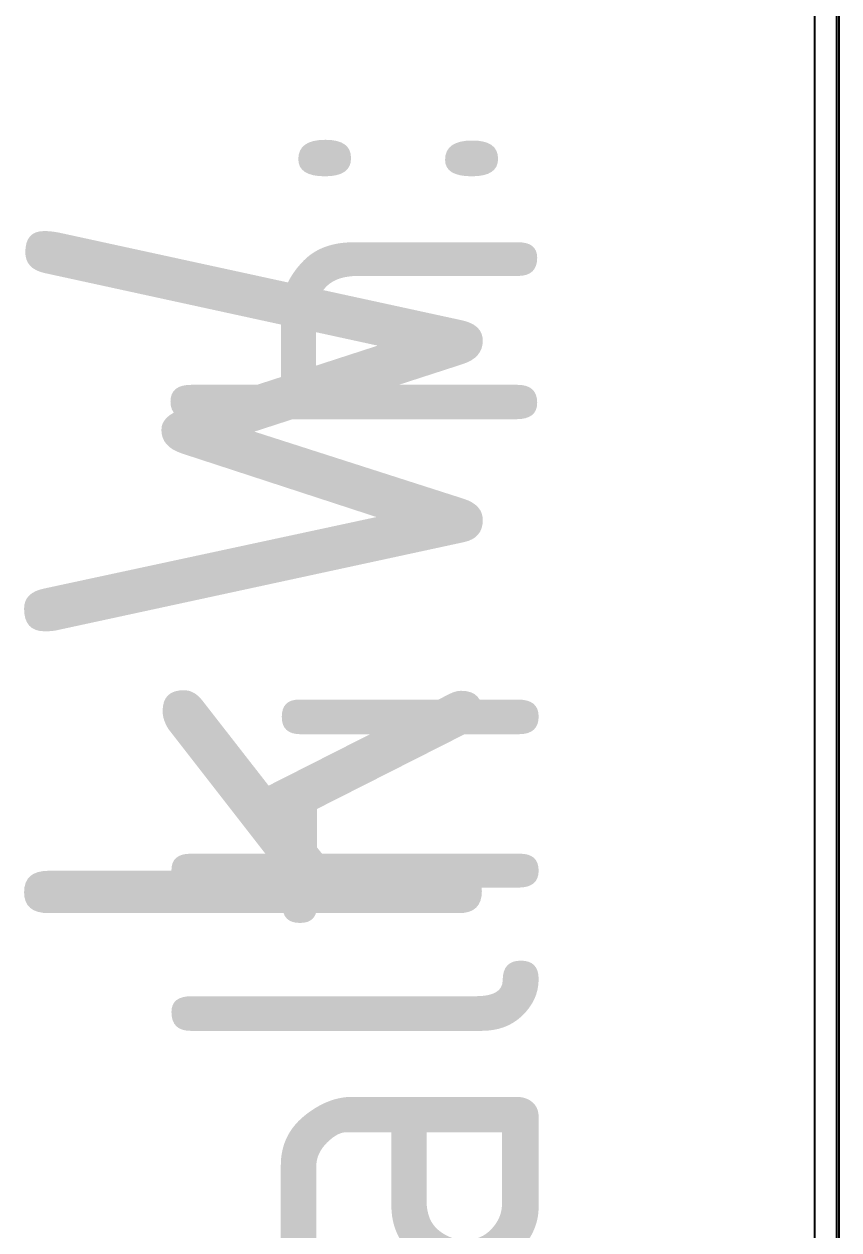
# Model space of a CAD drawing. Header units: centimetres. Extents: x 31 to 22766, y 238 to 3306.
# Drawn here: x 589.31 to 607.07, y 1031.14 to 1057.44 of the extents above; entities that cross this region are included whole.
import ezdxf
from ezdxf.xclip import XClip

# ---------------------------------------------------------------- set-up
doc = ezdxf.new("R2010")
doc.units = ezdxf.units.CM
doc.header["$XCLIPFRAME"] = 0
doc.linetypes.add('HIDDEN', pattern=[0.375, 0.25, -0.125])
doc.layers.add('00_BORDA_SIVA', color=5, linetype='Continuous', lineweight=25)
doc.layers.add('YAZI1', color=8, linetype='Continuous', lineweight=5)
doc.layers.add('Daikin VRV', color=1, linetype='Continuous')
doc.styles.add('MtXpl_Tahoma', font='geniso.shx')
doc.styles.add('style1', font='GENISO.shx', dxfattribs={"height": 80})

# ---------------------------------------------------------------- blocks, each defined once
blk = doc.blocks.new('DUVAR PLANI')
at = {"layer": '00_BORDA_SIVA', "color": 251, "linetype": 'HIDDEN', "ltscale": 50}
blk.add_line((34885.638, 5492.619), (34885.638, 5642.619), dxfattribs=at)
blk = doc.blocks.new('fxaq 7.1 kw iç ünite')
at = {"color": 7, "linetype": 'Continuous', "true_color": 0xffffff}
for p, q in [((12691.404, 4111.579), (12597.465, 4111.579)), ((12598.404, 4111.093), (12700.404, 4111.093)), ((12700.404, 4111.05), (12598.404, 4111.05))]:
    blk.add_line(p, q, dxfattribs=at)
at = {"layer": 'Daikin VRV', "color": 150, "style": 'MtXpl_Tahoma'}
blk.add_text('7,1 kW', height=10, dxfattribs=at).set_placement((12619.898, 4118.813))
blk = doc.blocks.new('G$CCD2FF134')
at = {"rotation": 90}
blk.add_blockref('fxaq 7.1 kw iç ünite', (1011.093, -13874.404), dxfattribs=at)

msp = doc.modelspace()

# ---------------------------------------------------------------- block references
ref = msp.add_blockref('G$CCD2FF134', (3707.025, 2272.025))
XClip(ref).set_block_clipping_path([(-3470.0000000001, -1889.9999999982), (349.9999999999, 300.0000000019)])
msp.add_blockref('DUVAR PLANI', (-34278.613, -4520.594))

# ---------------------------------------------------------------- texts
at = {"layer": 'YAZI1', "insert": (592.523, 481.174), "char_height": 8, "width": 1131.57266, "attachment_point": 1, "rotation": 90, "style": 'style1'}
msp.add_mtext('\\pxsm1,qc;lento altı h: 250 cm', dxfattribs=at)

doc.saveas('drawing.dxf')
